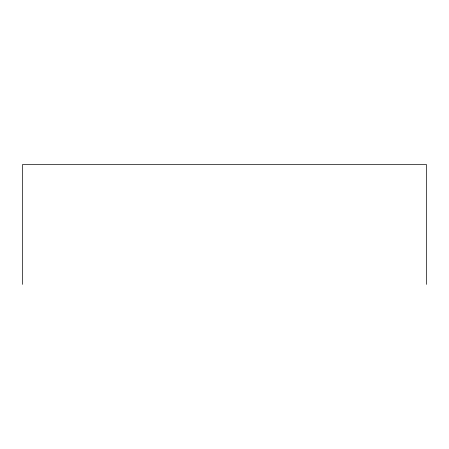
<?xml version="1.0" encoding="UTF-8"?>
<svg xmlns="http://www.w3.org/2000/svg" width="449" height="449" viewBox="0 0 449 449"><rect width="100%" height="100%" fill="white"/><g stroke="black" fill="none" stroke-linecap="round" stroke-linejoin="round"><path stroke-width="0.67" d="M426.55 284.385L426.55 164.615L22.45 164.615L22.45 284.385"/></g></svg>
